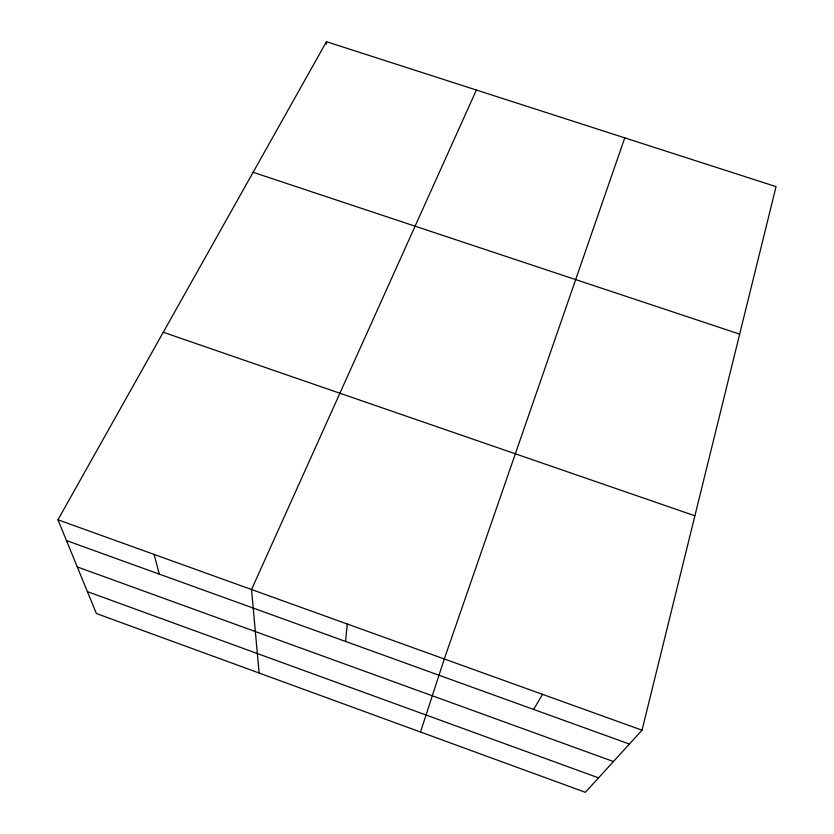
<?xml version="1.0" encoding="UTF-8"?>
<svg xmlns="http://www.w3.org/2000/svg" width="834" height="834" viewBox="0 0 834 834"><rect width="100%" height="100%" fill="white"/><g stroke="black" fill="none" stroke-linecap="round" stroke-linejoin="round"><path stroke-width="1.25" d="M326.386 44.223L326.459 41.7L776.037 186.628L642.034 730.198L585.364 792.3L96.379 613.532L57.963 519.791L326.459 41.7M345.537 641.44L347.298 624.02M420.503 732.023L444.293 658.964L624.76 137.86M476.381 90.03L251.534 589.523L259.124 673.028M533.614 709.421L542.527 694.347M253.109 172.304L739.675 334.132M163.276 332.255L694.899 515.787M57.963 519.791L642.034 730.198M66.48 540.578L629.399 744.043M77.281 566.932L613.449 761.525M87.403 591.629L598.541 777.861M154.123 554.433L159.273 574.115"/></g></svg>
